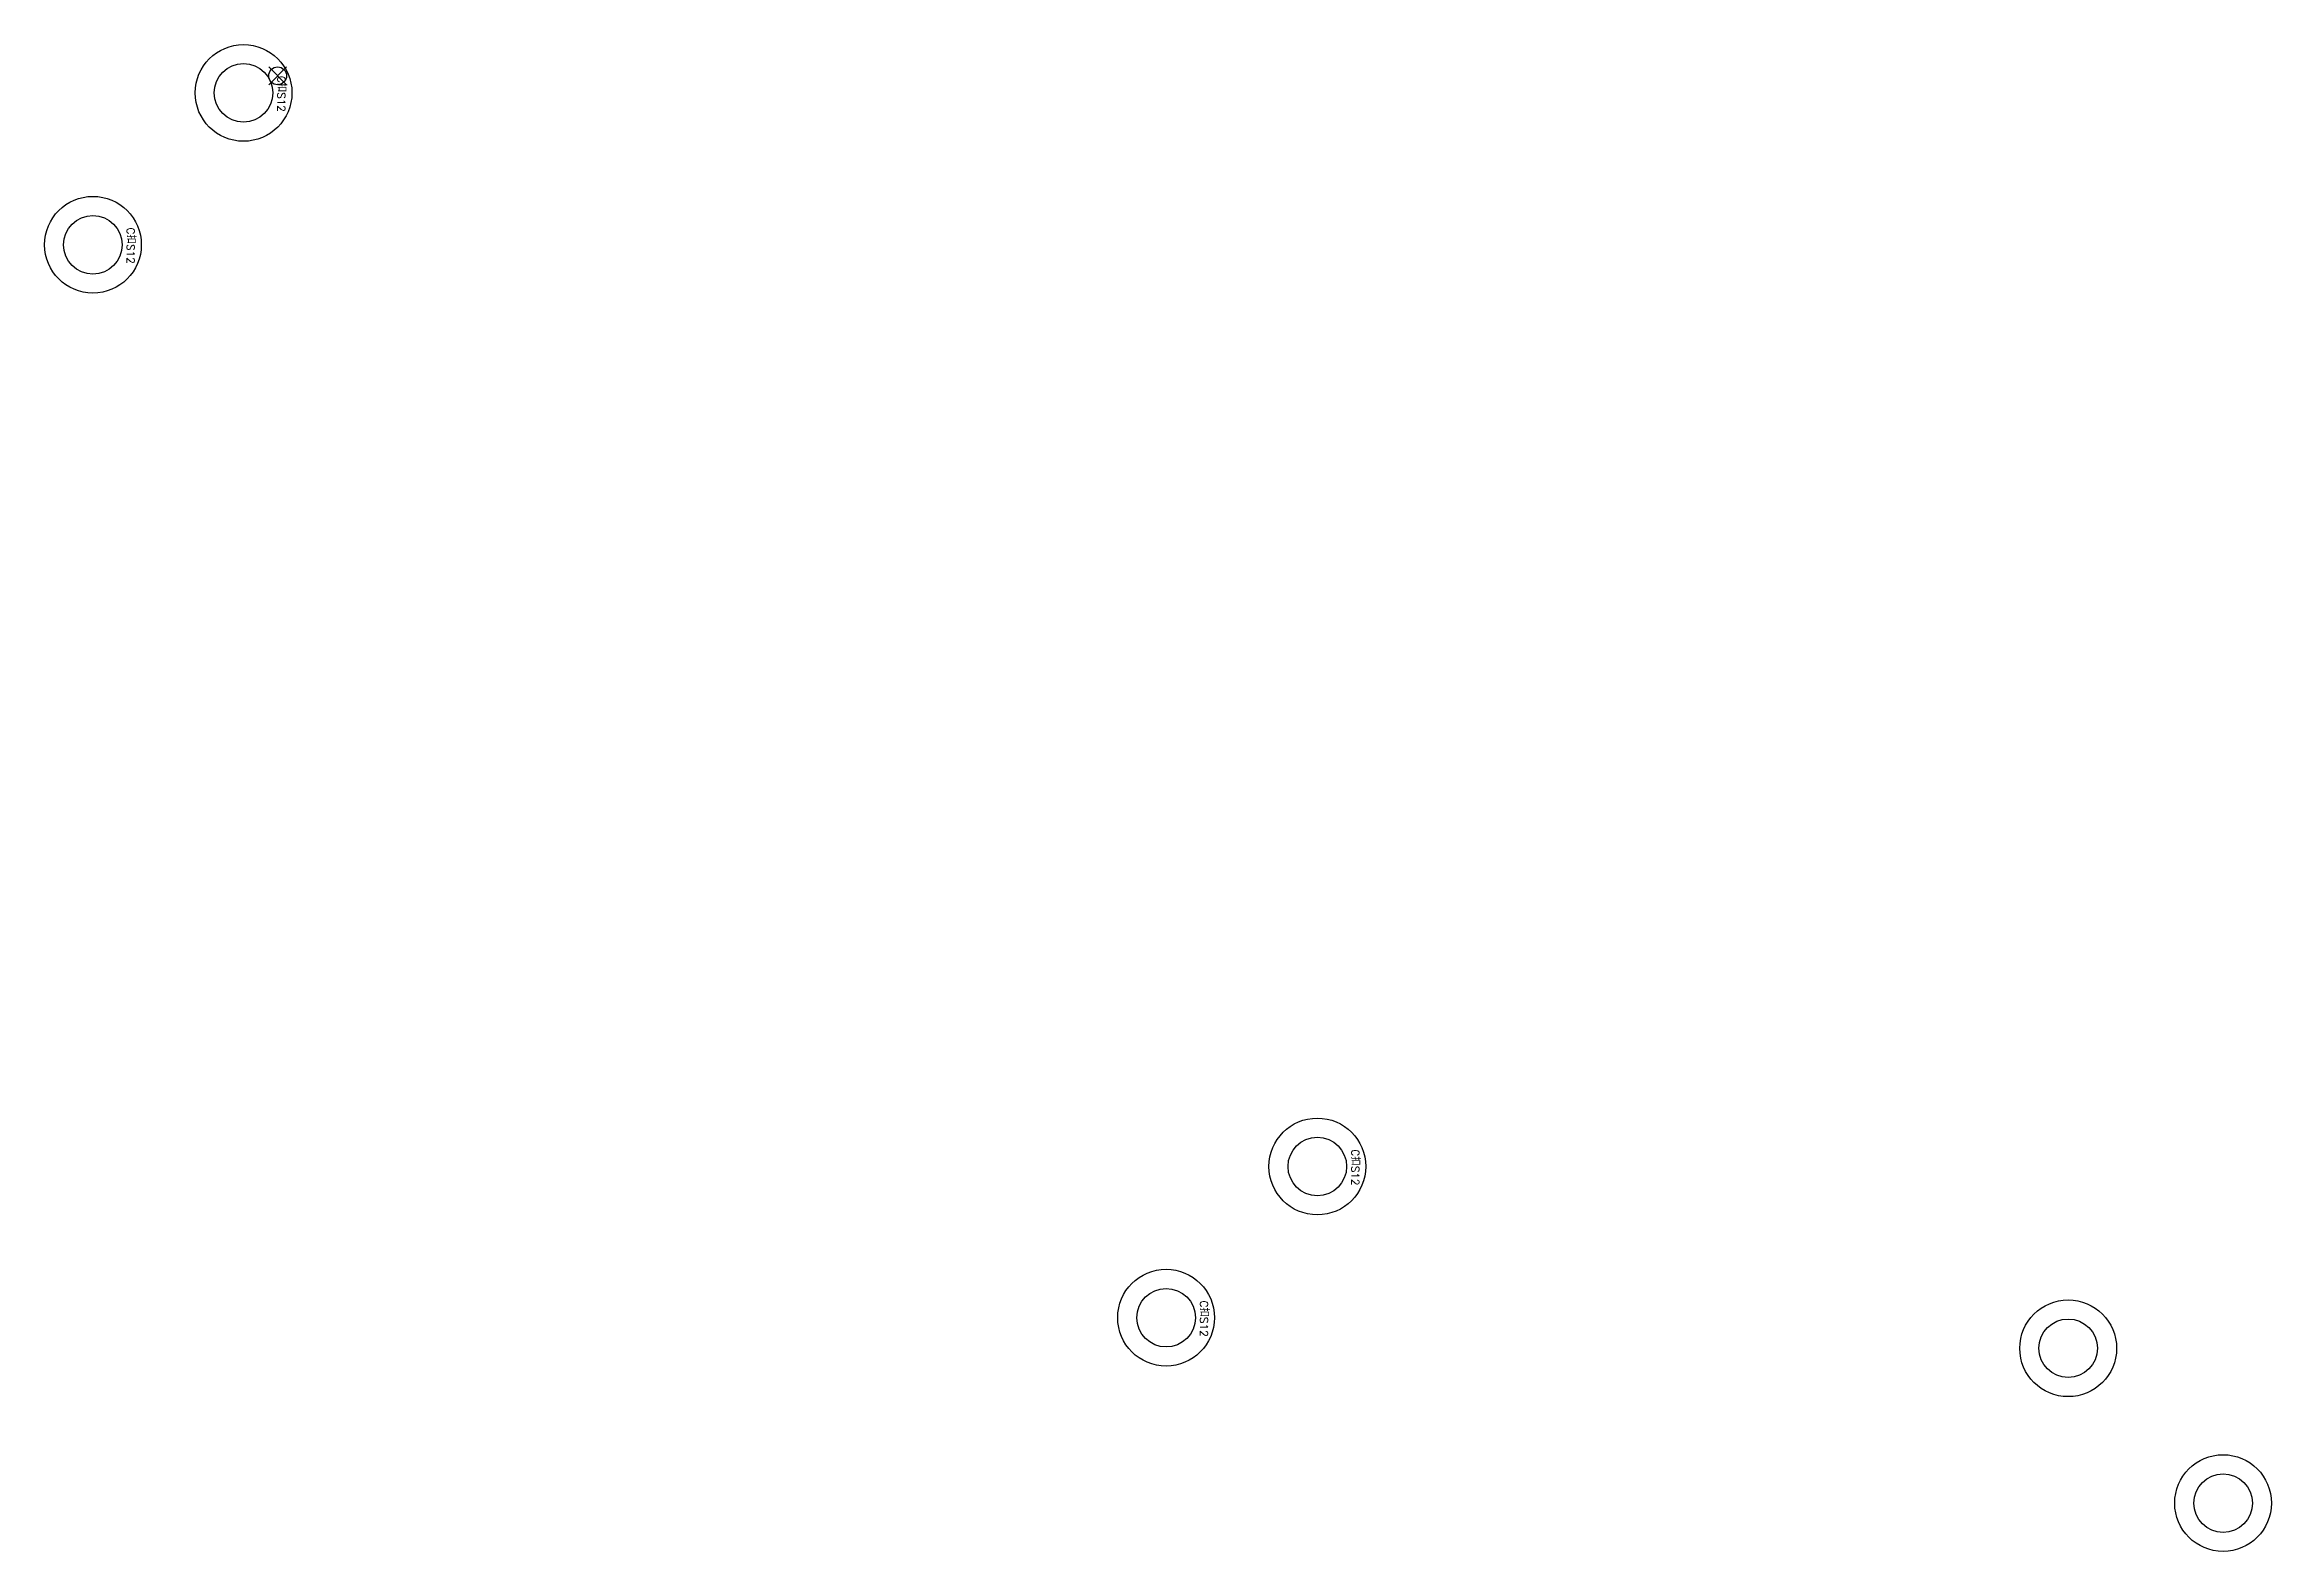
# Model space of a CAD drawing. Extents: x -130 to 307, y 804 to 1100.
import ezdxf

# ---------------------------------------------------------------- set-up
doc = ezdxf.new("R2010")
doc.units = 0
doc.header["$MEASUREMENT"] = 0
doc.layers.get('0').update_dxf_attribs({"linetype": 'CONTINUOUS'})
doc.layers.add('$PARTREF_BOM', color=7, linetype='CONTINUOUS')
doc.styles.add('DAYUF', font='simplex', dxfattribs={"bigfont": 'dayuf'})
doc.styles.get("Standard").update_dxf_attribs({"font": 'txt.shx', "bigfont": 'chineset.shx'})

# ---------------------------------------------------------------- blocks, each defined once
blk = doc.blocks.new('PARTREF')
at = {"layer": '$PARTREF_BOM', "color": 2}
for p, q in [((-1.75, -1.75), (1.75, 1.75)), ((-1.75, 1.75), (1.75, -1.75))]:
    blk.add_line(p, q, dxfattribs=at)
blk.add_circle((0, 0), 1.75, dxfattribs=at)
at = {"layer": '$PARTREF_BOM', "color": 2, "flags": 1}
for tag, p in [('TAG5', (-16.09, -4.95)), ('TAG10', (-5.65, -5)), ('TAG15', (5.59, -4.74)), ('TAG4', (-16.09, -8.95)), ('TAG9', (-5.65, -9)), ('TAG14', (5.59, -8.74)), ('TAG3', (-16.09, -12.95)), ('TAG8', (-5.65, -13)), ('TAG13', (5.59, -12.74)), ('TAG2', (-16.09, -16.95)), ('TAG7', (-5.65, -17)), ('TAG12', (5.59, -16.74)), ('TAG1', (-16.09, -20.95)), ('TAG6', (-5.65, -21)), ('TAG11', (5.59, -20.74))]:
    blk.add_attdef(tag, p, '', height=2.5, dxfattribs=at)

msp = doc.modelspace()

# ---------------------------------------------------------------- linework, layer by layer
at = {"color": 7, "linetype": 'CONTINUOUS'}
for centre, radius in [((-90.87, 1090.29), 9.5), ((-90.87, 1090.29), 5.75), ((-120.44, 1060.47), 9.5), ((-120.44, 1060.47), 5.75), ((119.97, 879.45), 9.5), ((119.97, 879.45), 5.75), ((90.27, 849.75), 9.5), ((90.27, 849.75), 5.75), ((267.4, 843.74), 9.5), ((267.4, 843.74), 5.75), ((297.81, 813.34), 9.5), ((297.81, 813.34), 5.75)]:
    msp.add_circle(centre, radius, dxfattribs=at)

# ---------------------------------------------------------------- block references
at = {"color": 7}
msp.add_blockref('PARTREF', (-84.18, 1093.65), dxfattribs=at)

# ---------------------------------------------------------------- texts
at = {"color": 7, "linetype": 'CONTINUOUS', "style": 'DAYUF'}
for p in [(-84.18, 1093.65), (-113.76, 1063.83), (126.66, 882.81), (96.96, 853.11)]:
    msp.add_text('C扣S12', height=1.5, rotation=270, dxfattribs=at).set_placement(p)

doc.saveas('drawing.dxf')
